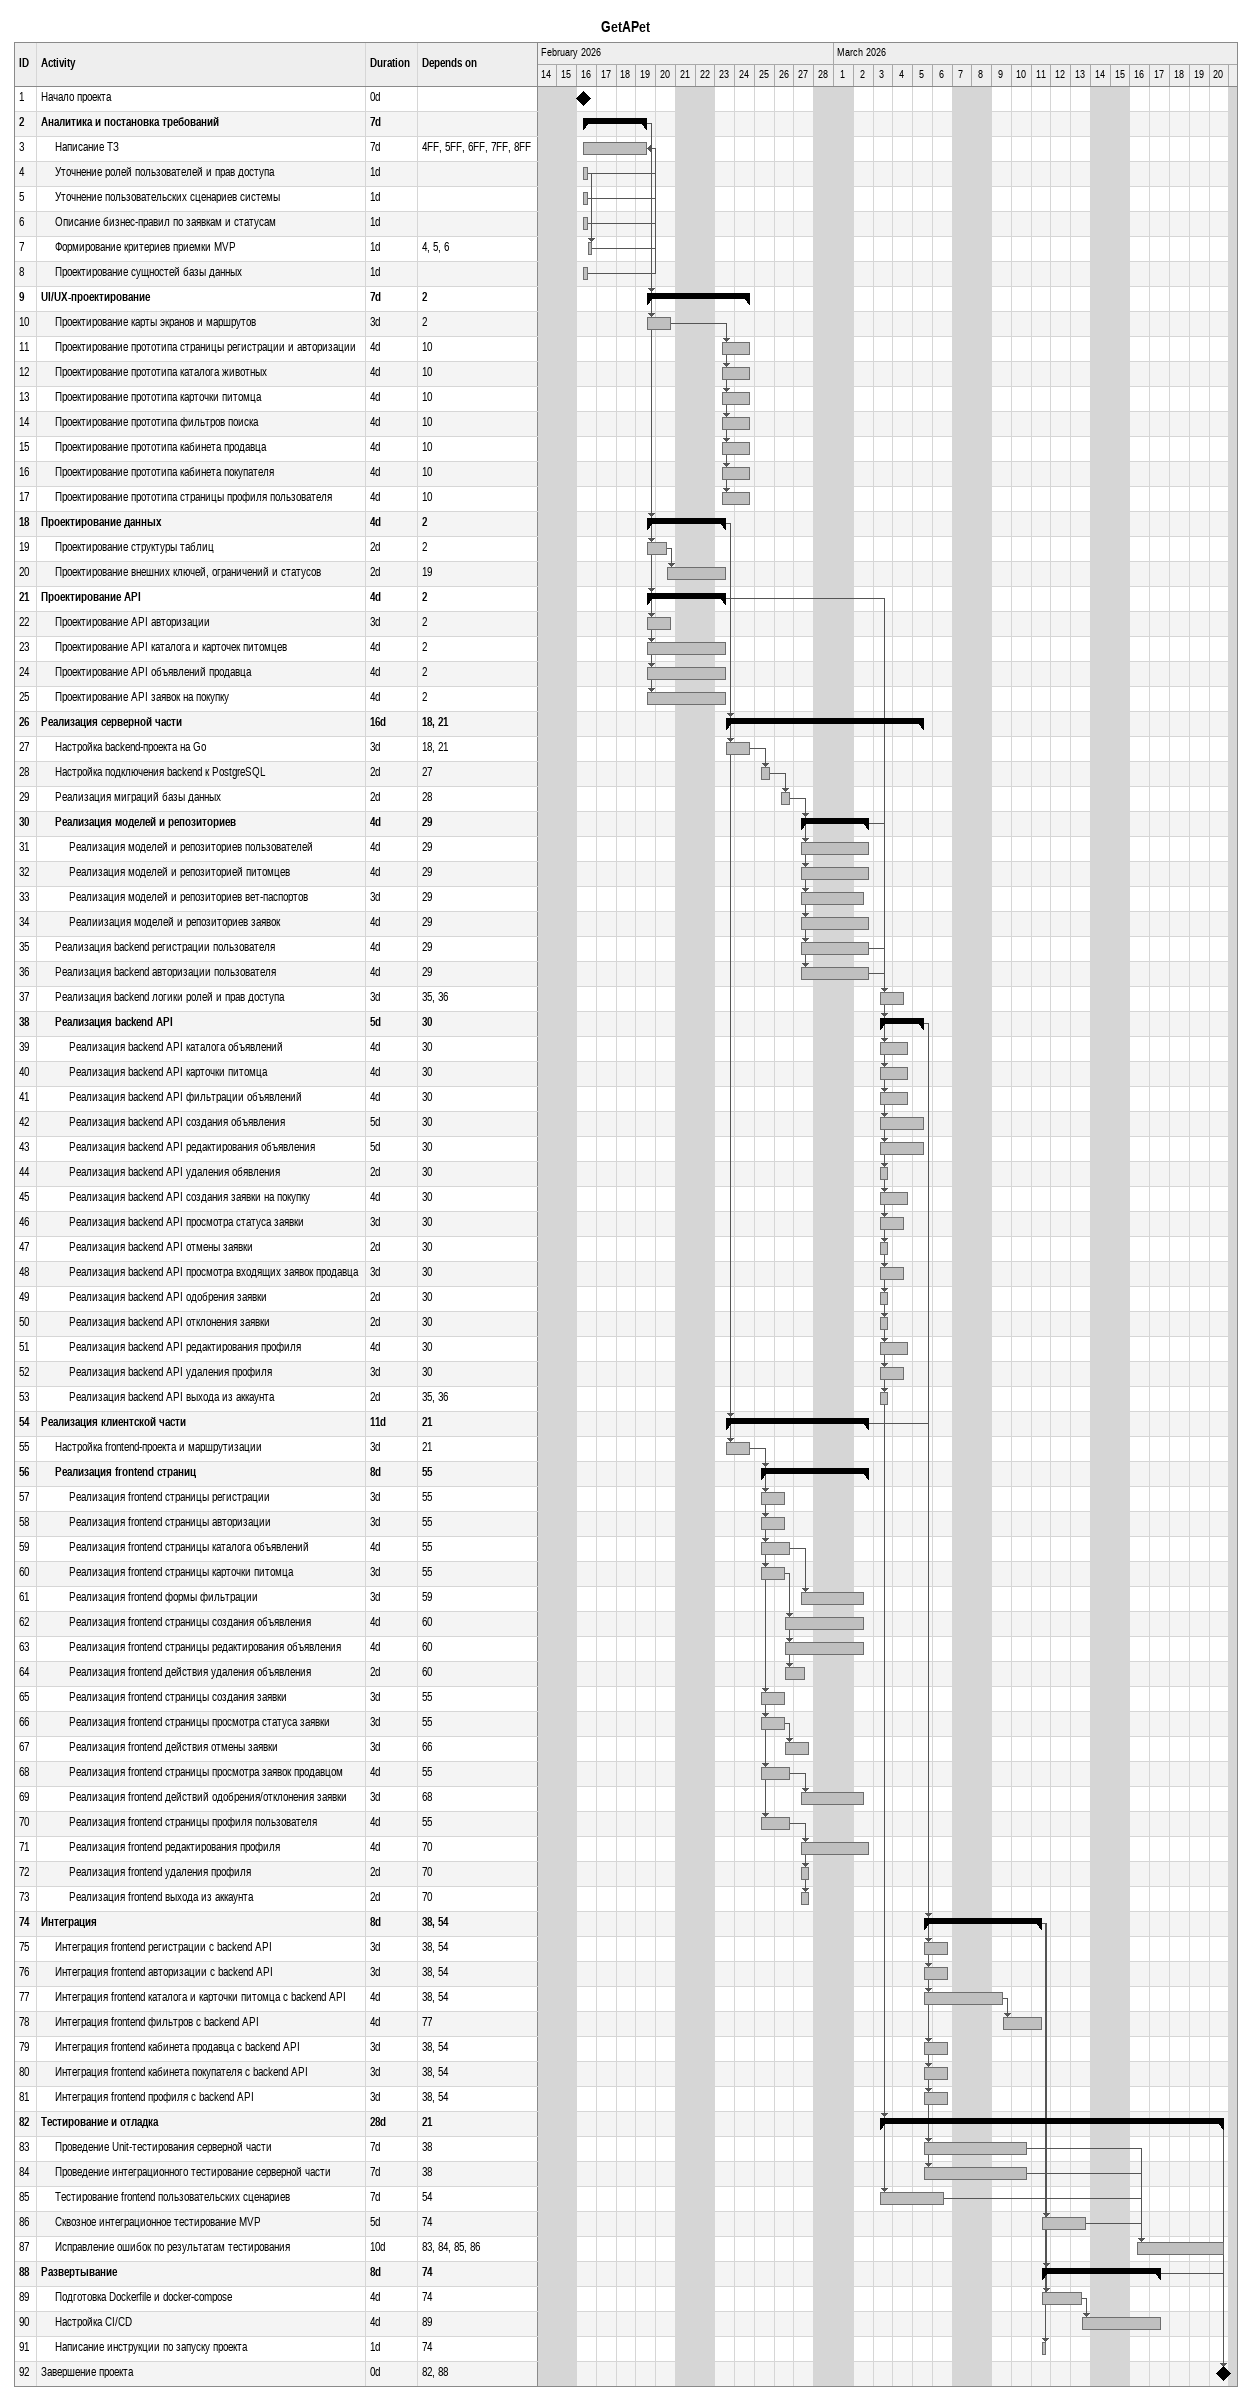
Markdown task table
GetAPet

| ID | Level | Task | Duration | Start | Finish | Predecessors |
|---|---|---|---|---|---|---|
| 1 | 1 | Начало проекта | 0d | 2026-02-16 | 2026-02-16 |  |
| 2 | 1 | **Аналитика и постановка требований** | 7d | 2026-02-16 | 2026-02-19 |  |
| 3 | 2 | Написание ТЗ | 7d | 2026-02-16 | 2026-02-19 | 4FF, 5FF, 6FF, 7FF, 8FF |
| 4 | 2 | Уточнение ролей пользователей и прав доступа | 1d | 2026-02-16 | 2026-02-16 |  |
| 5 | 2 | Уточнение пользовательских сценариев системы | 1d | 2026-02-16 | 2026-02-16 |  |
| 6 | 2 | Описание бизнес-правил по заявкам и статусам | 1d | 2026-02-16 | 2026-02-16 |  |
| 7 | 2 | Формирование критериев приемки MVP | 1d | 2026-02-16 | 2026-02-16 | 4, 5, 6 |
| 8 | 2 | Проектирование сущностей базы данных | 1d | 2026-02-16 | 2026-02-16 |  |
| 9 | 1 | **UI/UX-проектирование** | 7d | 2026-02-19 | 2026-02-24 | 2 |
| 10 | 2 | Проектирование карты экранов и маршрутов | 3d | 2026-02-19 | 2026-02-20 | 2 |
| 11 | 2 | Проектирование прототипа страницы регистрации и авторизации | 4d | 2026-02-23 | 2026-02-24 | 10 |
| 12 | 2 | Проектирование прототипа каталога животных | 4d | 2026-02-23 | 2026-02-24 | 10 |
| 13 | 2 | Проектирование прототипа карточки питомца | 4d | 2026-02-23 | 2026-02-24 | 10 |
| 14 | 2 | Проектирование прототипа фильтров поиска | 4d | 2026-02-23 | 2026-02-24 | 10 |
| 15 | 2 | Проектирование прототипа кабинета продавца | 4d | 2026-02-23 | 2026-02-24 | 10 |
| 16 | 2 | Проектирование прототипа кабинета покупателя | 4d | 2026-02-23 | 2026-02-24 | 10 |
| 17 | 2 | Проектирование прототипа страницы профиля пользователя | 4d | 2026-02-23 | 2026-02-24 | 10 |
| 18 | 1 | **Проектирование данных** | 4d | 2026-02-19 | 2026-02-23 | 2 |
| 19 | 2 | Проектирование структуры таблиц | 2d | 2026-02-19 | 2026-02-20 | 2 |
| 20 | 2 | Проектирование внешних ключей, ограничений и статусов | 2d | 2026-02-20 | 2026-02-23 | 19 |
| 21 | 1 | **Проектирование API** | 4d | 2026-02-19 | 2026-02-23 | 2 |
| 22 | 2 | Проектирование API авторизации | 3d | 2026-02-19 | 2026-02-20 | 2 |
| 23 | 2 | Проектирование API каталога и карточек питомцев | 4d | 2026-02-19 | 2026-02-23 | 2 |
| 24 | 2 | Проектирование API объявлений продавца | 4d | 2026-02-19 | 2026-02-23 | 2 |
| 25 | 2 | Проектирование API заявок на покупку | 4d | 2026-02-19 | 2026-02-23 | 2 |
| 26 | 1 | **Реализация серверной части** | 16d | 2026-02-23 | 2026-03-05 | 18, 21 |
| 27 | 2 | Настройка backend-проекта на Go | 3d | 2026-02-23 | 2026-02-24 | 18, 21 |
| 28 | 2 | Настройка подключения backend к PostgreSQL | 2d | 2026-02-25 | 2026-02-25 | 27 |
| 29 | 2 | Реализация миграций базы данных | 2d | 2026-02-26 | 2026-02-26 | 28 |
| 30 | 2 | **Реализация моделей и репозиториев** | 4d | 2026-02-27 | 2026-03-02 | 29 |
| 31 | 3 | Реализация моделей и репозиториев пользователей | 4d | 2026-02-27 | 2026-03-02 | 29 |
| 32 | 3 | Реализация моделей и репозиторией питомцев | 4d | 2026-02-27 | 2026-03-02 | 29 |
| 33 | 3 | Реализация моделей и репозиториев вет-паспортов | 3d | 2026-02-27 | 2026-03-02 | 29 |
| 34 | 3 | Реалиизация моделей и репозиториев заявок | 4d | 2026-02-27 | 2026-03-02 | 29 |
| 35 | 2 | Реализация backend регистрации пользователя | 4d | 2026-02-27 | 2026-03-02 | 29 |
| 36 | 2 | Реализация backend авторизации пользователя | 4d | 2026-02-27 | 2026-03-02 | 29 |
| 37 | 2 | Реализация backend логики ролей и прав доступа | 3d | 2026-03-03 | 2026-03-04 | 35, 36 |
| 38 | 2 | **Реализация backend API** | 5d | 2026-03-03 | 2026-03-05 | 30 |
| 39 | 3 | Реализация backend API каталога объявлений | 4d | 2026-03-03 | 2026-03-04 | 30 |
| 40 | 3 | Реализация backend API карточки питомца | 4d | 2026-03-03 | 2026-03-04 | 30 |
| 41 | 3 | Реализация backend API фильтрации объявлений | 4d | 2026-03-03 | 2026-03-04 | 30 |
| 42 | 3 | Реализация backend API создания объявления | 5d | 2026-03-03 | 2026-03-05 | 30 |
| 43 | 3 | Реализация backend API редактирования объявления | 5d | 2026-03-03 | 2026-03-05 | 30 |
| 44 | 3 | Реализация backend API удаления обявления | 2d | 2026-03-03 | 2026-03-03 | 30 |
| 45 | 3 | Реализация backend API создания заявки на покупку | 4d | 2026-03-03 | 2026-03-04 | 30 |
| 46 | 3 | Реализация backend API просмотра статуса заявки | 3d | 2026-03-03 | 2026-03-04 | 30 |
| 47 | 3 | Реализация backend API отмены заявки | 2d | 2026-03-03 | 2026-03-03 | 30 |
| 48 | 3 | Реализация backend API просмотра входящих заявок продавца | 3d | 2026-03-03 | 2026-03-04 | 30 |
| 49 | 3 | Реализация backend API одобрения заявки | 2d | 2026-03-03 | 2026-03-03 | 30 |
| 50 | 3 | Реализация backend API отклонения заявки | 2d | 2026-03-03 | 2026-03-03 | 30 |
| 51 | 3 | Реализация backend API редактирования профиля | 4d | 2026-03-03 | 2026-03-04 | 30 |
| 52 | 3 | Реализация backend API удаления профиля | 3d | 2026-03-03 | 2026-03-04 | 30 |
| 53 | 3 | Реализация backend API выхода из аккаунта | 2d | 2026-03-03 | 2026-03-03 | 35, 36 |
| 54 | 1 | **Реализация клиентской части** | 11d | 2026-02-23 | 2026-03-02 | 21 |
| 55 | 2 | Настройка frontend-проекта и маршрутизации | 3d | 2026-02-23 | 2026-02-24 | 21 |
| 56 | 2 | **Реализация frontend страниц** | 8d | 2026-02-25 | 2026-03-02 | 55 |
| 57 | 3 | Реализация frontend страницы регистрации | 3d | 2026-02-25 | 2026-02-26 | 55 |
| 58 | 3 | Реализация frontend страницы авторизации | 3d | 2026-02-25 | 2026-02-26 | 55 |
| 59 | 3 | Реализация frontend страницы каталога объявлений | 4d | 2026-02-25 | 2026-02-26 | 55 |
| 60 | 3 | Реализация frontend страницы карточки питомца | 3d | 2026-02-25 | 2026-02-26 | 55 |
| 61 | 3 | Реализация frontend формы фильтрации | 3d | 2026-02-27 | 2026-03-02 | 59 |
| 62 | 3 | Реализация frontend страницы создания объявления | 4d | 2026-02-26 | 2026-03-02 | 60 |
| 63 | 3 | Реализация frontend страницы редактирования объявления | 4d | 2026-02-26 | 2026-03-02 | 60 |
| 64 | 3 | Реализация frontend действия удаления объявления | 2d | 2026-02-26 | 2026-02-27 | 60 |
| 65 | 3 | Реализация frontend страницы создания заявки | 3d | 2026-02-25 | 2026-02-26 | 55 |
| 66 | 3 | Реализация frontend страницы просмотра статуса заявки | 3d | 2026-02-25 | 2026-02-26 | 55 |
| 67 | 3 | Реализация frontend действия отмены заявки | 3d | 2026-02-26 | 2026-02-27 | 66 |
| 68 | 3 | Реализация frontend страницы просмотра заявок продавцом | 4d | 2026-02-25 | 2026-02-26 | 55 |
| 69 | 3 | Реализация frontend действий одобрения/отклонения заявки | 3d | 2026-02-27 | 2026-03-02 | 68 |
| 70 | 3 | Реализация frontend страницы профиля пользователя | 4d | 2026-02-25 | 2026-02-26 | 55 |
| 71 | 3 | Реализация frontend редактирования профиля | 4d | 2026-02-27 | 2026-03-02 | 70 |
| 72 | 3 | Реализация frontend удаления профиля | 2d | 2026-02-27 | 2026-02-27 | 70 |
| 73 | 3 | Реализация frontend выхода из аккаунта | 2d | 2026-02-27 | 2026-02-27 | 70 |
| 74 | 1 | **Интеграция** | 8d | 2026-03-05 | 2026-03-11 | 38, 54 |
| 75 | 2 | Интеграция frontend регистрации с backend API | 3d | 2026-03-05 | 2026-03-06 | 38, 54 |
| 76 | 2 | Интеграция frontend авторизации с backend API | 3d | 2026-03-05 | 2026-03-06 | 38, 54 |
| 77 | 2 | Интеграция frontend каталога и карточки питомца с backend API | 4d | 2026-03-05 | 2026-03-09 | 38, 54 |
| 78 | 2 | Интеграция frontend фильтров с backend API | 4d | 2026-03-09 | 2026-03-11 | 77 |
| 79 | 2 | Интеграция frontend кабинета продавца с backend API | 3d | 2026-03-05 | 2026-03-06 | 38, 54 |
| 80 | 2 | Интеграция frontend кабинета покупателя с backend API | 3d | 2026-03-05 | 2026-03-06 | 38, 54 |
| 81 | 2 | Интеграция frontend профиля с backend API | 3d | 2026-03-05 | 2026-03-06 | 38, 54 |
| 82 | 1 | **Тестирование и отладка** | 28d | 2026-03-03 | 2026-03-20 | 21 |
| 83 | 2 | Проведение Unit-тестирования серверной части | 7d | 2026-03-05 | 2026-03-10 | 38 |
| 84 | 2 | Проведение интеграционного тестирование серверной части | 7d | 2026-03-05 | 2026-03-10 | 38 |
| 85 | 2 | Тестирование frontend пользовательских сценариев | 7d | 2026-03-03 | 2026-03-06 | 54 |
| 86 | 2 | Сквозное интеграционное тестирование MVP | 5d | 2026-03-11 | 2026-03-13 | 74 |
| 87 | 2 | Исправление ошибок по результатам тестирования | 10d | 2026-03-16 | 2026-03-20 | 83, 84, 85, 86 |
| 88 | 1 | **Развертывание** | 8d | 2026-03-11 | 2026-03-17 | 74 |
| 89 | 2 | Подготовка Dockerfile и docker-compose | 4d | 2026-03-11 | 2026-03-13 | 74 |
| 90 | 2 | Настройка CI/CD | 4d | 2026-03-13 | 2026-03-17 | 89 |
| 91 | 2 | Написание инструкции по запуску проекта | 1d | 2026-03-11 | 2026-03-11 | 74 |
| 92 | 1 | Завершение проекта | 0d | 2026-03-20 | 2026-03-20 | 82, 88 |
